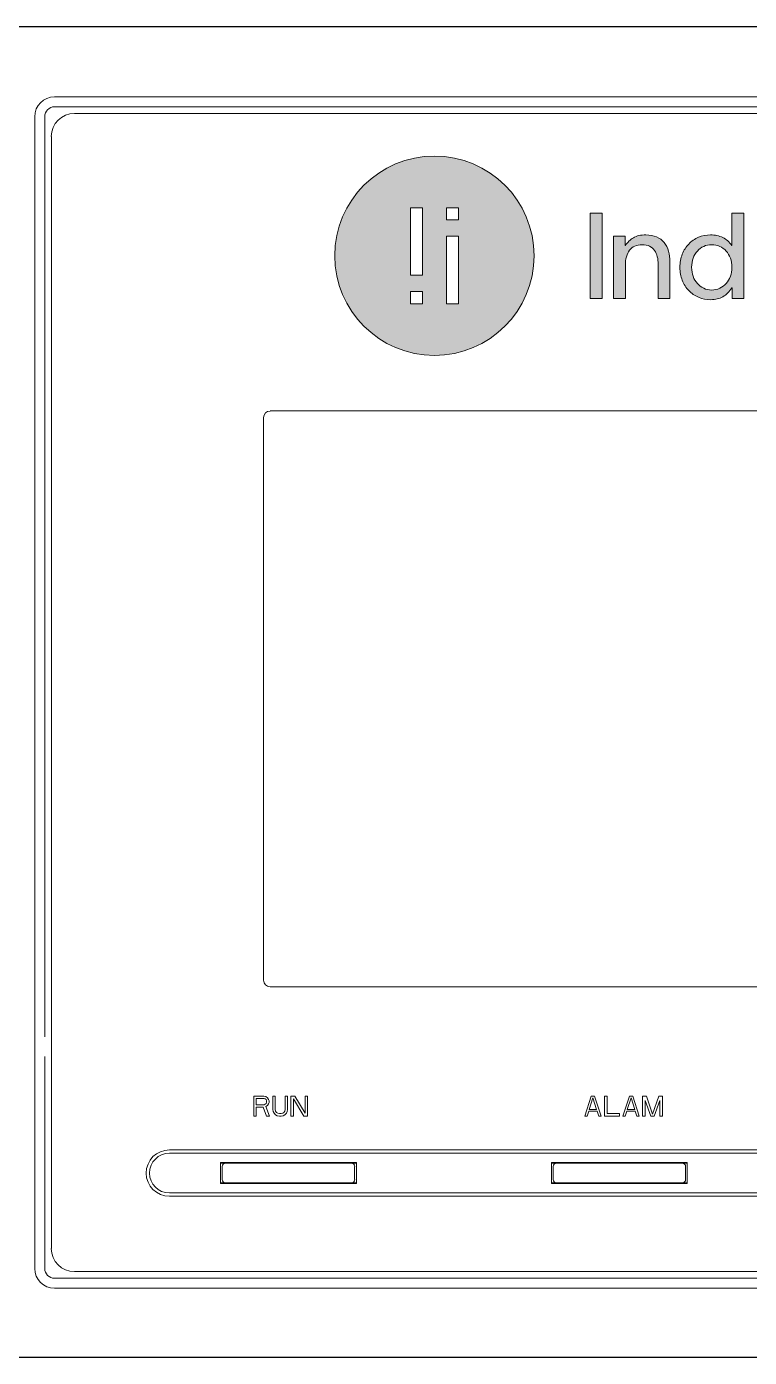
# Model space of a CAD drawing. Header units: millimetres. Extents: x 0 to 60, y -18 to 180.
# Drawn here: x 11.93 to 23.87, y 146.92 to 168.9 of the extents above; entities that cross this region are included whole.
import ezdxf

# ---------------------------------------------------------------- set-up
doc = ezdxf.new("R2010")
doc.units = ezdxf.units.MM
for name, color, linetype in [('4208-40004_0', 7, 'Continuous'), ('ACOT', 7, 'Continuous'), ('Capa 1', 7, 'Continuous'), ('UK-MIANBAN_0', 7, 'Continuous')]:
    doc.layers.add(name, color=color, linetype=linetype)

msp = doc.modelspace()

# ---------------------------------------------------------------- hatches: boundary and pattern name
at = {"lineweight": 5}
h = msp.add_hatch(color=7, dxfattribs=at)
h.dxf.hatch_style = 1
edge = h.paths.add_edge_path()
edge.add_spline(control_points=[(21.825, 164.782), (21.825, 164.877), (21.825, 164.953), (21.825, 164.953), (21.825, 165.062), (21.848, 165.146), (21.894, 165.207)], knot_values=[17, 17, 17, 17, 17.375023, 17.375023, 17.375023, 18.375023, 18.375023, 18.375023, 18.375023], degree=3, periodic=0)
edge.add_spline(control_points=[(21.894, 165.207), (21.94, 165.268), (22.01, 165.298), (22.102, 165.298)], knot_values=[16, 16, 16, 16, 17, 17, 17, 17], degree=3, periodic=0)
edge.add_spline(control_points=[(22.102, 165.298), (22.151, 165.298), (22.191, 165.29), (22.225, 165.273)], knot_values=[15, 15, 15, 15, 16, 16, 16, 16], degree=3, periodic=0)
edge.add_spline(control_points=[(22.225, 165.273), (22.258, 165.256), (22.285, 165.233), (22.306, 165.203)], knot_values=[14, 14, 14, 14, 15, 15, 15, 15], degree=3, periodic=0)
edge.add_spline(control_points=[(22.306, 165.203), (22.327, 165.174), (22.342, 165.14), (22.352, 165.1)], knot_values=[13, 13, 13, 13, 14, 14, 14, 14], degree=3, periodic=0)
edge.add_spline(control_points=[(22.352, 165.1), (22.362, 165.062), (22.367, 165.019), (22.367, 164.975)], knot_values=[12, 12, 12, 12, 13, 13, 13, 13], degree=3, periodic=0)
edge.add_spline(control_points=[(22.367, 164.975), (22.367, 164.975), (22.367, 164.412), (22.367, 164.412), (22.367, 164.412), (22.367, 164.412), (22.367, 164.412)], knot_values=[10.99999, 10.99999, 10.99999, 10.99999, 11.99999, 11.99999, 11.99999, 12, 12, 12, 12], degree=3, periodic=0)
edge.add_spline(control_points=[(22.367, 164.412), (22.367, 164.412), (22.56, 164.412), (22.56, 164.412)], knot_values=[10.00001, 10.00001, 10.00001, 10.00001, 10.99999, 10.99999, 10.99999, 10.99999], degree=3, periodic=0)
edge.add_spline(control_points=[(22.56, 164.412), (22.56, 164.412), (22.56, 165.014), (22.56, 165.014)], knot_values=[9.00001, 9.00001, 9.00001, 9.00001, 9.99999, 9.99999, 9.99999, 9.99999], degree=3, periodic=0)
edge.add_spline(control_points=[(22.56, 165.014), (22.56, 165.078), (22.553, 165.138), (22.537, 165.192)], knot_values=[8, 8, 8, 8, 9, 9, 9, 9], degree=3, periodic=0)
edge.add_spline(control_points=[(22.537, 165.192), (22.521, 165.247), (22.497, 165.295), (22.464, 165.334)], knot_values=[7, 7, 7, 7, 8, 8, 8, 8], degree=3, periodic=0)
edge.add_spline(control_points=[(22.464, 165.334), (22.432, 165.374), (22.39, 165.405), (22.34, 165.427)], knot_values=[6, 6, 6, 6, 7, 7, 7, 7], degree=3, periodic=0)
edge.add_spline(control_points=[(22.34, 165.427), (22.29, 165.449), (22.231, 165.461), (22.163, 165.461)], knot_values=[5, 5, 5, 5, 6, 6, 6, 6], degree=3, periodic=0)
edge.add_spline(control_points=[(22.163, 165.461), (22.08, 165.461), (22.011, 165.445), (21.957, 165.414)], knot_values=[4, 4, 4, 4, 5, 5, 5, 5], degree=3, periodic=0)
edge.add_spline(control_points=[(21.957, 165.414), (21.904, 165.382), (21.86, 165.339), (21.826, 165.285)], knot_values=[3, 3, 3, 3, 4, 4, 4, 4], degree=3, periodic=0)
edge.add_spline(control_points=[(21.82, 165.285), (21.82, 165.285), (21.82, 165.439), (21.82, 165.439), (21.82, 165.439), (21.82, 165.439), (21.82, 165.439)], knot_values=[0.99999, 0.99999, 0.99999, 0.99999, 1.99998, 1.99998, 1.99998, 1.99999, 1.99999, 1.99999, 1.99999], degree=3, periodic=0)
edge.add_spline(control_points=[(21.82, 165.439), (21.82, 165.439), (21.63, 165.439), (21.63, 165.439)], knot_values=[0.00001, 0.00001, 0.00001, 0.00001, 0.99999, 0.99999, 0.99999, 0.99999], degree=3, periodic=0)
edge.add_spline(control_points=[(21.63, 165.439), (21.63, 165.439), (21.63, 165.295), (21.63, 165.114)], knot_values=[20.624977, 20.624977, 20.624977, 20.624977, 21, 21, 21, 21], degree=3, periodic=0)
edge.add_spline(control_points=[(21.63, 165.114), (21.63, 164.933), (21.63, 164.717), (21.63, 164.572)], knot_values=[20.249985, 20.249985, 20.249985, 20.249985, 20.624977, 20.624977, 20.624977, 20.624977], degree=3, periodic=0)
edge.add_spline(control_points=[(21.63, 164.572), (21.63, 164.536), (21.63, 164.504), (21.63, 164.479)], knot_values=[20.156237, 20.156237, 20.156237, 20.156237, 20.249985, 20.249985, 20.249985, 20.249985], degree=3, periodic=0)
edge.add_spline(control_points=[(21.63, 164.479), (21.63, 164.454), (21.63, 164.434), (21.63, 164.423)], knot_values=[20.062489, 20.062489, 20.062489, 20.062489, 20.156237, 20.156237, 20.156237, 20.156237], degree=3, periodic=0)
edge.add_spline(control_points=[(21.63, 164.412), (21.63, 164.412), (21.63, 164.412), (21.63, 164.412), (21.63, 164.412), (21.63, 164.412), (21.63, 164.412)], knot_values=[19.998037, 19.998037, 19.998037, 19.998037, 20.000468, 20.000468, 20.000468, 20.002431, 20.002431, 20.002431, 20.002431], degree=3, periodic=0)
edge.add_spline(control_points=[(21.639, 164.412), (21.647, 164.412), (21.66, 164.412), (21.675, 164.412)], knot_values=[19.687496, 19.687496, 19.687496, 19.687496, 19.874992, 19.874992, 19.874992, 19.874992], degree=3, periodic=0)
edge.add_spline(control_points=[(21.675, 164.412), (21.691, 164.412), (21.709, 164.412), (21.727, 164.412)], knot_values=[19.5, 19.5, 19.5, 19.5, 19.687496, 19.687496, 19.687496, 19.687496], degree=3, periodic=0)
edge.add_spline(control_points=[(21.727, 164.412), (21.746, 164.412), (21.764, 164.412), (21.78, 164.412)], knot_values=[19.312504, 19.312504, 19.312504, 19.312504, 19.5, 19.5, 19.5, 19.5], degree=3, periodic=0)
edge.add_spline(control_points=[(21.78, 164.412), (21.795, 164.412), (21.808, 164.412), (21.816, 164.412)], knot_values=[19.125007, 19.125007, 19.125007, 19.125007, 19.312504, 19.312504, 19.312504, 19.312504], degree=3, periodic=0)
edge.add_spline(control_points=[(21.825, 164.412), (21.825, 164.412), (21.825, 164.412), (21.825, 164.412), (21.825, 164.412), (21.825, 164.412), (21.825, 164.412)], knot_values=[18.999033, 18.999033, 18.999033, 18.999033, 19.003926, 19.003926, 19.003926, 19.004893, 19.004893, 19.004893, 19.004893], degree=3, periodic=0)
edge.add_spline(control_points=[(21.825, 164.418), (21.825, 164.424), (21.825, 164.434), (21.825, 164.447)], knot_values=[18.843763, 18.843763, 18.843763, 18.843763, 18.937511, 18.937511, 18.937511, 18.937511], degree=3, periodic=0)
edge.add_spline(control_points=[(21.825, 164.447), (21.825, 164.46), (21.825, 164.477), (21.825, 164.496)], knot_values=[18.750015, 18.750015, 18.750015, 18.750015, 18.843763, 18.843763, 18.843763, 18.843763], degree=3, periodic=0)
edge.add_spline(control_points=[(21.825, 164.496), (21.825, 164.572), (21.825, 164.687), (21.825, 164.782)], knot_values=[18.375023, 18.375023, 18.375023, 18.375023, 18.750015, 18.750015, 18.750015, 18.750015], degree=3, periodic=0)
at = {"layer": 'ACOT', "lineweight": 5}
h = msp.add_hatch(color=7, dxfattribs=at)
h.dxf.hatch_style = 1
edge = h.paths.add_edge_path()
edge.add_spline(control_points=[(18.67, 166.763), (17.76, 166.763), (17.023, 166.026), (17.023, 165.116), (17.023, 164.207), (17.76, 163.47), (18.67, 163.47), (19.579, 163.47), (20.317, 164.207), (20.317, 165.116), (20.317, 166.026), (19.579, 166.763), (18.67, 166.763)], knot_values=[0, 0, 0, 0, 1, 1, 1, 2, 2, 2, 3, 3, 3, 4, 4, 4, 4], degree=3, periodic=0)
h.paths.add_polyline_path([(19.069, 165.708), (18.869, 165.708), (18.869, 165.908), (19.069, 165.908)], flags=16)
h.paths.add_polyline_path([(19.069, 164.324), (18.869, 164.324), (18.869, 165.439), (19.069, 165.439)], flags=16)
h.paths.add_polyline_path([(18.471, 164.793), (18.272, 164.793), (18.272, 165.908), (18.471, 165.908)], flags=16)
h.paths.add_polyline_path([(18.471, 164.324), (18.272, 164.324), (18.272, 164.524), (18.471, 164.524)], flags=16)
h = msp.add_hatch(color=7, dxfattribs=at)
h.dxf.hatch_style = 1
h.paths.add_polyline_path([(21.441, 165.821), (21.242, 165.821), (21.242, 164.412), (21.441, 164.412)])
h = msp.add_hatch(color=7, dxfattribs=at)
h.dxf.hatch_style = 1
edge = h.paths.add_edge_path()
edge.add_spline(control_points=[(23.78, 164.412), (23.78, 164.412), (23.78, 165.821), (23.78, 165.821)], knot_values=[16, 16, 16, 16, 17, 17, 17, 17], degree=3, periodic=0)
edge.add_spline(control_points=[(23.78, 165.821), (23.78, 165.821), (23.586, 165.821), (23.586, 165.821)], knot_values=[15.00001, 15.00001, 15.00001, 15.00001, 16, 16, 16, 16], degree=3, periodic=0)
edge.add_spline(control_points=[(23.586, 165.821), (23.586, 165.821), (23.586, 165.375), (23.586, 165.296)], knot_values=[14.088223, 14.088223, 14.088223, 14.088223, 14.99999, 14.99999, 14.99999, 14.99999], degree=3, periodic=0)
edge.add_spline(control_points=[(23.586, 165.296), (23.586, 165.288), (23.586, 165.284), (23.586, 165.284)], knot_values=[14.00001, 14.00001, 14.00001, 14.00001, 14.088223, 14.088223, 14.088223, 14.088223], degree=3, periodic=0)
edge.add_line((23.586, 165.284), (23.58, 165.284))
edge.add_spline(control_points=[(23.58, 165.284), (23.543, 165.343), (23.493, 165.387), (23.433, 165.417)], knot_values=[12, 12, 12, 12, 13, 13, 13, 13], degree=3, periodic=0)
edge.add_spline(control_points=[(23.433, 165.417), (23.372, 165.446), (23.305, 165.461), (23.232, 165.461)], knot_values=[11, 11, 11, 11, 12, 12, 12, 12], degree=3, periodic=0)
edge.add_spline(control_points=[(23.232, 165.461), (23.16, 165.461), (23.093, 165.447), (23.031, 165.421)], knot_values=[10, 10, 10, 10, 11, 11, 11, 11], degree=3, periodic=0)
edge.add_spline(control_points=[(23.031, 165.421), (22.969, 165.394), (22.916, 165.357), (22.871, 165.31)], knot_values=[9, 9, 9, 9, 10, 10, 10, 10], degree=3, periodic=0)
edge.add_spline(control_points=[(22.871, 165.31), (22.826, 165.263), (22.79, 165.207), (22.764, 165.142)], knot_values=[8, 8, 8, 8, 9, 9, 9, 9], degree=3, periodic=0)
edge.add_spline(control_points=[(22.764, 165.142), (22.738, 165.076), (22.725, 165.004), (22.725, 164.926)], knot_values=[7, 7, 7, 7, 8, 8, 8, 8], degree=3, periodic=0)
edge.add_spline(control_points=[(22.725, 164.926), (22.725, 164.848), (22.738, 164.776), (22.764, 164.71)], knot_values=[6, 6, 6, 6, 7, 7, 7, 7], degree=3, periodic=0)
edge.add_spline(control_points=[(22.764, 164.71), (22.79, 164.644), (22.826, 164.587), (22.872, 164.541)], knot_values=[5, 5, 5, 5, 6, 6, 6, 6], degree=3, periodic=0)
edge.add_spline(control_points=[(22.872, 164.541), (22.917, 164.494), (22.971, 164.457), (23.033, 164.43)], knot_values=[4, 4, 4, 4, 5, 5, 5, 5], degree=3, periodic=0)
edge.add_spline(control_points=[(23.033, 164.43), (23.095, 164.403), (23.162, 164.39), (23.234, 164.39)], knot_values=[3, 3, 3, 3, 4, 4, 4, 4], degree=3, periodic=0)
edge.add_spline(control_points=[(23.234, 164.39), (23.312, 164.39), (23.379, 164.406), (23.435, 164.439)], knot_values=[2, 2, 2, 2, 3, 3, 3, 3], degree=3, periodic=0)
edge.add_spline(control_points=[(23.435, 164.439), (23.492, 164.471), (23.54, 164.52), (23.583, 164.585)], knot_values=[1, 1, 1, 1, 2, 2, 2, 2], degree=3, periodic=0)
edge.add_line((23.583, 164.585), (23.588, 164.585))
edge.add_line((23.588, 164.585), (23.588, 164.5))
edge.add_spline(control_points=[(23.588, 164.538), (23.588, 164.487), (23.588, 164.412), (23.588, 164.412)], knot_values=[18.000018, 18.000018, 18.000018, 18.000018, 18.65736, 18.65736, 18.65736, 18.65736], degree=3, periodic=0)
edge.add_spline(control_points=[(23.588, 164.412), (23.588, 164.412), (23.78, 164.412), (23.78, 164.412)], knot_values=[17, 17, 17, 17, 17.999982, 17.999982, 17.999982, 17.999982], degree=3, periodic=0)
edge = h.paths.add_edge_path(flags=16)
edge.add_spline(control_points=[(23.561, 165.076), (23.578, 165.031), (23.586, 164.981), (23.586, 164.926), (23.586, 164.871), (23.578, 164.821), (23.561, 164.776)], knot_values=[3, 3, 3, 3, 4, 4, 4, 5, 5, 5, 5], degree=3, periodic=0)
edge.add_spline(control_points=[(23.561, 164.776), (23.544, 164.73), (23.52, 164.69), (23.49, 164.657)], knot_values=[2, 2, 2, 2, 3, 3, 3, 3], degree=3, periodic=0)
edge.add_spline(control_points=[(23.49, 164.657), (23.46, 164.624), (23.425, 164.598), (23.384, 164.579)], knot_values=[1, 1, 1, 1, 2, 2, 2, 2], degree=3, periodic=0)
edge.add_spline(control_points=[(23.384, 164.579), (23.344, 164.56), (23.3, 164.55), (23.251, 164.55)], knot_values=[0, 0, 0, 0, 1, 1, 1, 1], degree=3, periodic=0)
edge.add_spline(control_points=[(23.251, 164.55), (23.204, 164.55), (23.16, 164.56), (23.119, 164.579)], knot_values=[15, 15, 15, 15, 16, 16, 16, 16], degree=3, periodic=0)
edge.add_spline(control_points=[(23.119, 164.579), (23.078, 164.598), (23.043, 164.624), (23.014, 164.657)], knot_values=[14, 14, 14, 14, 15, 15, 15, 15], degree=3, periodic=0)
edge.add_spline(control_points=[(23.014, 164.657), (22.984, 164.69), (22.961, 164.73), (22.944, 164.776)], knot_values=[13, 13, 13, 13, 14, 14, 14, 14], degree=3, periodic=0)
edge.add_spline(control_points=[(22.944, 164.776), (22.928, 164.821), (22.919, 164.871), (22.919, 164.926), (22.919, 164.981), (22.928, 165.031), (22.944, 165.076)], knot_values=[11, 11, 11, 11, 12, 12, 12, 13, 13, 13, 13], degree=3, periodic=0)
edge.add_spline(control_points=[(22.944, 165.076), (22.961, 165.121), (22.984, 165.16), (23.014, 165.193)], knot_values=[10, 10, 10, 10, 11, 11, 11, 11], degree=3, periodic=0)
edge.add_spline(control_points=[(23.014, 165.193), (23.043, 165.227), (23.078, 165.252), (23.119, 165.271)], knot_values=[9, 9, 9, 9, 10, 10, 10, 10], degree=3, periodic=0)
edge.add_spline(control_points=[(23.119, 165.271), (23.16, 165.289), (23.204, 165.298), (23.251, 165.298)], knot_values=[8, 8, 8, 8, 9, 9, 9, 9], degree=3, periodic=0)
edge.add_spline(control_points=[(23.251, 165.298), (23.3, 165.298), (23.344, 165.289), (23.384, 165.271)], knot_values=[7, 7, 7, 7, 8, 8, 8, 8], degree=3, periodic=0)
edge.add_spline(control_points=[(23.384, 165.271), (23.425, 165.252), (23.46, 165.227), (23.49, 165.193)], knot_values=[6, 6, 6, 6, 7, 7, 7, 7], degree=3, periodic=0)
edge.add_spline(control_points=[(23.49, 165.193), (23.52, 165.16), (23.544, 165.121), (23.561, 165.076)], knot_values=[5, 5, 5, 5, 6, 6, 6, 6], degree=3, periodic=0)

# ---------------------------------------------------------------- linework, layer by layer
at = {"lineweight": 5}
for p, q in [((13.961, 167.468), (12.723, 167.468)), ((13.961, 167.468), (12.723, 167.468)), ((47.259, 167.468), (13.961, 167.468)), ((47.259, 167.468), (13.961, 167.468)), ((12.341, 167.085), (12.341, 148.715)), ((12.341, 167.085), (12.341, 148.715)), ((12.723, 148.332), (13.961, 148.332)), ((12.723, 148.332), (13.961, 148.332)), ((13.961, 148.332), (47.259, 148.332)), ((13.961, 148.332), (47.259, 148.332))]:
    msp.add_line(p, q, dxfattribs=at)
at = {"color": 255, "lineweight": 5}
for p, q in [((13.961, 167.468), (12.723, 167.468)), ((47.259, 167.468), (13.961, 167.468)), ((12.341, 167.085), (12.341, 148.715)), ((12.723, 148.332), (13.961, 148.332)), ((13.961, 148.332), (47.259, 148.332))]:
    msp.add_line(p, q, dxfattribs=at)
msp.add_lwpolyline([(10.947, 168.902), (49.328, 168.902), (49.328, 146.915), (10.947, 146.915)], close=True)
at = {"lineweight": 5}
for centre, start, end in [((12.723, 167.085), 90, 180), ((12.723, 167.085), 90, 180), ((12.723, 148.715), 180, 270), ((12.723, 148.715), 180, 270)]:
    msp.add_arc(centre, 0.383, start, end, dxfattribs=at)
at = {"color": 255, "lineweight": 5}
msp.add_arc((12.723, 167.085), 0.383, 90, 180, dxfattribs=at)
at = {"layer": '4208-40004_0', "color": 7, "linetype": 'Continuous', "lineweight": 5}
for p, q in [((17.38, 150.125), (15.138, 150.125)), ((15.165, 150.07), (15.165, 149.852)), ((17.352, 149.852), (17.352, 150.07)), ((22.847, 150.125), (20.606, 150.125)), ((20.633, 150.07), (20.633, 149.852)), ((22.82, 149.852), (22.82, 150.07)), ((15.138, 149.797), (17.38, 149.797)), ((20.606, 149.797), (22.847, 149.797))]:
    msp.add_line(p, q, dxfattribs=at)
for centre, start, end in [((15.22, 150.07), 90, 180), ((17.298, 150.07), 0, 90), ((20.688, 150.07), 90, 180), ((22.765, 150.07), 0, 90), ((15.22, 149.852), 180, 270), ((17.298, 149.852), 270, 0), ((20.688, 149.852), 180, 270), ((22.765, 149.852), 270, 0)]:
    msp.add_arc(centre, 0.0547, start, end, dxfattribs=at)
at = {"layer": 'ACOT', "color": 7, "lineweight": 5}
for p, q in [((23.586, 165.284), (23.58, 165.284)), ((23.586, 165.284), (23.586, 165.307)), ((23.588, 164.585), (23.583, 164.585)), ((23.588, 164.585), (23.588, 164.5))]:
    msp.add_line(p, q, dxfattribs=at)
at = {"layer": 'Capa 1', "color": 7, "lineweight": 5}
for points in [[(18.471, 164.793), (18.272, 164.793), (18.272, 165.908), (18.471, 165.908), (18.471, 164.793)], [(19.069, 165.708), (18.869, 165.708), (18.869, 165.908), (19.069, 165.908), (19.069, 165.708)], [(21.242, 165.821), (21.441, 165.821), (21.441, 164.412), (21.242, 164.412), (21.242, 165.821)], [(19.069, 164.324), (18.869, 164.324), (18.869, 165.439), (19.069, 165.439), (19.069, 164.324)], [(18.471, 164.324), (18.272, 164.324), (18.272, 164.524), (18.471, 164.524), (18.471, 164.324)]]:
    msp.add_lwpolyline(points, dxfattribs=at)
for points, knots in [([(18.67, 166.763), (17.76, 166.763), (17.023, 166.026), (17.023, 165.116), (17.023, 164.207), (17.76, 163.47), (18.67, 163.47), (19.579, 163.47), (20.317, 164.207), (20.317, 165.116), (20.317, 166.026), (19.579, 166.763), (18.67, 166.763)], [0, 0, 0, 0, 1, 1, 1, 2, 2, 2, 3, 3, 3, 4, 4, 4, 4]), ([(21.63, 165.439), (21.63, 165.439), (21.82, 165.439), (21.82, 165.439), (21.82, 165.439), (21.82, 165.285), (21.82, 165.285), (21.82, 165.285), (21.826, 165.285), (21.826, 165.285), (21.86, 165.339), (21.904, 165.382), (21.957, 165.414), (22.011, 165.445), (22.08, 165.461), (22.163, 165.461), (22.231, 165.461), (22.29, 165.449), (22.34, 165.427), (22.39, 165.405), (22.432, 165.374), (22.464, 165.334), (22.497, 165.295), (22.521, 165.247), (22.537, 165.192), (22.553, 165.138), (22.56, 165.078), (22.56, 165.014), (22.56, 165.014), (22.56, 164.412), (22.56, 164.412), (22.56, 164.412), (22.367, 164.412), (22.367, 164.412), (22.367, 164.412), (22.367, 164.975), (22.367, 164.975), (22.367, 165.019), (22.362, 165.062), (22.352, 165.1), (22.342, 165.14), (22.327, 165.174), (22.306, 165.203), (22.285, 165.233), (22.258, 165.256), (22.225, 165.273), (22.191, 165.29), (22.151, 165.298), (22.102, 165.298), (22.01, 165.298), (21.94, 165.268), (21.894, 165.207), (21.848, 165.146), (21.825, 165.062), (21.825, 164.953), (21.825, 164.953), (21.825, 164.412), (21.825, 164.412), (21.825, 164.412), (21.63, 164.412), (21.63, 164.412), (21.63, 164.412), (21.63, 165.439), (21.63, 165.439)], [0, 0, 0, 0, 1, 1, 1, 2, 2, 2, 3, 3, 3, 4, 4, 4, 5, 5, 5, 6, 6, 6, 7, 7, 7, 8, 8, 8, 9, 9, 9, 10, 10, 10, 11, 11, 11, 12, 12, 12, 13, 13, 13, 14, 14, 14, 15, 15, 15, 16, 16, 16, 17, 17, 17, 18, 18, 18, 19, 19, 19, 20, 20, 20, 21, 21, 21, 21]), ([(23.031, 165.421), (23.093, 165.447), (23.16, 165.461), (23.232, 165.461), (23.305, 165.461), (23.372, 165.446), (23.433, 165.417)], [10, 10, 10, 10, 11, 11, 11, 12, 12, 12, 12]), ([(22.764, 164.71), (22.738, 164.776), (22.725, 164.848), (22.725, 164.926), (22.725, 165.004), (22.738, 165.076), (22.764, 165.142)], [6, 6, 6, 6, 7, 7, 7, 8, 8, 8, 8]), ([(23.384, 165.271), (23.344, 165.289), (23.3, 165.298), (23.251, 165.298), (23.204, 165.298), (23.16, 165.289), (23.119, 165.271)], [7, 7, 7, 7, 8, 8, 8, 9, 9, 9, 9]), ([(22.944, 165.076), (22.928, 165.031), (22.919, 164.981), (22.919, 164.926), (22.919, 164.871), (22.928, 164.821), (22.944, 164.776)], [11, 11, 11, 11, 12, 12, 12, 13, 13, 13, 13]), ([(23.561, 164.776), (23.578, 164.821), (23.586, 164.871), (23.586, 164.926), (23.586, 164.981), (23.578, 165.031), (23.561, 165.076)], [3, 3, 3, 3, 4, 4, 4, 5, 5, 5, 5]), ([(23.435, 164.439), (23.379, 164.406), (23.312, 164.39), (23.234, 164.39), (23.162, 164.39), (23.095, 164.403), (23.033, 164.43)], [2, 2, 2, 2, 3, 3, 3, 4, 4, 4, 4])]:
    msp.add_open_spline(points, degree=3, knots=knots, dxfattribs=at)
for points in [[(23.586, 165.284), (23.586, 165.284), (23.586, 165.821), (23.586, 165.821)], [(23.586, 165.821), (23.586, 165.821), (23.78, 165.821), (23.78, 165.821)], [(23.78, 165.821), (23.78, 165.821), (23.78, 164.412), (23.78, 164.412)], [(22.871, 165.31), (22.916, 165.357), (22.969, 165.394), (23.031, 165.421)], [(23.433, 165.417), (23.493, 165.387), (23.543, 165.343), (23.58, 165.284)], [(22.764, 165.142), (22.79, 165.207), (22.826, 165.263), (22.871, 165.31)], [(23.014, 165.193), (22.984, 165.16), (22.961, 165.121), (22.944, 165.076)], [(23.119, 165.271), (23.078, 165.252), (23.043, 165.227), (23.014, 165.193)], [(23.49, 165.193), (23.46, 165.227), (23.425, 165.252), (23.384, 165.271)], [(23.561, 165.076), (23.544, 165.121), (23.52, 165.16), (23.49, 165.193)], [(23.58, 165.284), (23.58, 165.284), (23.586, 165.284), (23.586, 165.284)], [(22.872, 164.541), (22.826, 164.587), (22.79, 164.644), (22.764, 164.71)], [(22.944, 164.776), (22.961, 164.73), (22.984, 164.69), (23.014, 164.657)], [(23.49, 164.657), (23.52, 164.69), (23.544, 164.73), (23.561, 164.776)], [(23.033, 164.43), (22.971, 164.457), (22.917, 164.494), (22.872, 164.541)], [(23.014, 164.657), (23.043, 164.624), (23.078, 164.598), (23.119, 164.579)], [(23.119, 164.579), (23.16, 164.56), (23.204, 164.55), (23.251, 164.55)], [(23.251, 164.55), (23.3, 164.55), (23.344, 164.56), (23.384, 164.579)], [(23.384, 164.579), (23.425, 164.598), (23.46, 164.624), (23.49, 164.657)], [(23.583, 164.585), (23.54, 164.52), (23.492, 164.471), (23.435, 164.439)], [(23.588, 164.585), (23.588, 164.585), (23.583, 164.585), (23.583, 164.585)], [(23.588, 164.412), (23.588, 164.412), (23.588, 164.585), (23.588, 164.585)], [(23.78, 164.412), (23.78, 164.412), (23.588, 164.412), (23.588, 164.412)]]:
    msp.add_open_spline(points, degree=3, dxfattribs=at)
at = {"layer": 'UK-MIANBAN_0', "color": 7, "linetype": 'Continuous', "lineweight": 5}
for p, q in [((13.961, 167.741), (12.395, 167.741)), ((13.961, 167.577), (12.395, 167.577)), ((47.587, 167.741), (13.961, 167.741)), ((47.587, 167.577), (13.961, 167.577)), ((12.067, 148.386), (12.067, 167.413)), ((12.231, 167.413), (12.231, 152.214)), ((32.687, 162.552), (15.956, 162.552)), ((15.847, 162.442), (15.847, 153.148)), ((15.956, 153.038), (32.687, 153.038)), ((12.231, 151.886), (12.231, 148.386)), ((15.685, 151.229), (15.685, 150.901)), ((15.849, 151.229), (15.685, 151.229)), ((15.726, 151.195), (15.726, 151.09)), ((15.856, 151.195), (15.726, 151.195)), ((15.726, 151.09), (15.856, 151.09)), ((15.726, 150.901), (15.726, 151.048)), ((15.726, 151.048), (15.842, 151.048)), ((15.842, 151.048), (15.897, 150.901)), ((15.883, 151.223), (15.849, 151.229)), ((15.876, 151.188), (15.856, 151.195)), ((15.856, 151.09), (15.876, 151.097)), ((15.89, 151.174), (15.876, 151.188)), ((15.876, 151.097), (15.89, 151.111)), ((15.91, 151.202), (15.883, 151.223)), ((15.883, 151.062), (15.91, 151.076)), ((15.945, 150.901), (15.883, 151.062)), ((15.897, 151.153), (15.89, 151.174)), ((15.89, 151.111), (15.897, 151.132)), ((15.897, 151.132), (15.897, 151.153)), ((15.931, 151.174), (15.91, 151.202)), ((15.91, 151.076), (15.931, 151.104)), ((15.938, 151.153), (15.931, 151.174)), ((15.931, 151.104), (15.938, 151.125)), ((15.938, 151.125), (15.938, 151.153)), ((15.999, 151.229), (15.999, 151.013)), ((16.04, 151.229), (15.999, 151.229)), ((16.04, 151.013), (16.04, 151.229)), ((16.204, 151.229), (16.204, 151.013)), ((16.245, 151.229), (16.204, 151.229)), ((16.245, 151.013), (16.245, 151.229)), ((16.3, 150.901), (16.3, 151.229)), ((16.3, 151.229), (16.361, 151.229)), ((16.341, 151.188), (16.341, 150.901)), ((16.512, 150.901), (16.341, 151.188)), ((16.361, 151.229), (16.532, 150.95)), ((16.532, 150.95), (16.532, 151.229)), ((16.532, 151.229), (16.573, 151.229)), ((16.573, 151.229), (16.573, 150.901)), ((21.152, 150.901), (21.262, 151.229)), ((21.227, 151.013), (21.289, 151.202)), ((21.262, 151.229), (21.316, 151.229)), ((21.289, 151.202), (21.35, 151.013)), ((21.316, 151.229), (21.426, 150.901)), ((21.48, 150.901), (21.48, 151.229)), ((21.48, 151.229), (21.521, 151.229)), ((21.521, 151.229), (21.521, 150.943)), ((21.781, 150.901), (21.89, 151.229)), ((21.856, 151.013), (21.918, 151.202)), ((21.89, 151.229), (21.945, 151.229)), ((21.918, 151.202), (21.979, 151.013)), ((21.945, 151.229), (22.054, 150.901)), ((22.109, 150.901), (22.109, 151.229)), ((22.109, 151.229), (22.171, 151.229)), ((22.15, 151.16), (22.15, 150.901)), ((22.246, 150.901), (22.15, 151.16)), ((22.171, 151.229), (22.273, 150.936)), ((22.273, 150.936), (22.376, 151.229)), ((22.396, 151.16), (22.3, 150.901)), ((22.376, 151.229), (22.437, 151.229)), ((22.396, 150.901), (22.396, 151.16)), ((22.437, 151.229), (22.437, 150.901)), ((15.685, 150.901), (15.726, 150.901)), ((15.897, 150.901), (15.945, 150.901)), ((15.999, 151.013), (16.006, 150.978)), ((16.006, 150.978), (16.02, 150.95)), ((16.02, 150.95), (16.047, 150.922)), ((16.047, 150.985), (16.04, 151.013)), ((16.061, 150.964), (16.047, 150.985)), ((16.047, 150.922), (16.074, 150.908)), ((16.081, 150.95), (16.061, 150.964)), ((16.074, 150.908), (16.109, 150.901)), ((16.109, 150.943), (16.081, 150.95)), ((16.136, 150.943), (16.109, 150.943)), ((16.109, 150.901), (16.136, 150.901)), ((16.163, 150.95), (16.136, 150.943)), ((16.136, 150.901), (16.17, 150.908)), ((16.184, 150.964), (16.163, 150.95)), ((16.17, 150.908), (16.197, 150.922)), ((16.197, 150.985), (16.184, 150.964)), ((16.204, 151.013), (16.197, 150.985)), ((16.197, 150.922), (16.225, 150.95)), ((16.225, 150.95), (16.238, 150.978)), ((16.238, 150.978), (16.245, 151.013)), ((16.341, 150.901), (16.3, 150.901)), ((16.573, 150.901), (16.512, 150.901)), ((21.193, 150.901), (21.152, 150.901)), ((21.221, 150.985), (21.193, 150.901)), ((21.357, 150.985), (21.221, 150.985)), ((21.35, 151.013), (21.227, 151.013)), ((21.385, 150.901), (21.357, 150.985)), ((21.426, 150.901), (21.385, 150.901)), ((21.726, 150.901), (21.48, 150.901)), ((21.521, 150.943), (21.726, 150.943)), ((21.726, 150.943), (21.726, 150.901)), ((21.822, 150.901), (21.781, 150.901)), ((21.849, 150.985), (21.822, 150.901)), ((21.986, 150.985), (21.849, 150.985)), ((21.979, 151.013), (21.856, 151.013)), ((22.013, 150.901), (21.986, 150.985)), ((22.054, 150.901), (22.013, 150.901)), ((22.15, 150.901), (22.109, 150.901)), ((22.3, 150.901), (22.246, 150.901)), ((22.437, 150.901), (22.396, 150.901)), ((14.291, 150.344), (34.411, 150.344)), ((14.291, 150.289), (34.411, 150.289)), ((15.138, 150.136), (15.138, 149.786)), ((17.38, 150.136), (15.138, 150.136)), ((17.38, 149.786), (17.38, 150.136)), ((20.606, 150.136), (20.606, 149.786)), ((22.847, 150.136), (20.606, 150.136)), ((22.847, 149.786), (22.847, 150.136)), ((15.138, 149.786), (17.38, 149.786)), ((20.606, 149.786), (22.847, 149.786)), ((34.411, 149.633), (14.291, 149.633)), ((34.411, 149.578), (14.291, 149.578)), ((12.395, 148.222), (13.961, 148.222)), ((13.961, 148.222), (47.587, 148.222)), ((12.395, 148.058), (13.961, 148.058)), ((13.961, 148.058), (47.587, 148.058))]:
    msp.add_line(p, q, dxfattribs=at)
for centre, radius, start, end in [((12.395, 167.413), 0.328, 90, 180), ((12.395, 167.413), 0.164, 90, 180), ((15.956, 162.442), 0.109, 90, 180), ((15.956, 153.148), 0.109, 180, 270), ((14.291, 149.961), 0.383, 90, 270), ((14.291, 149.961), 0.328, 90, 270), ((12.395, 148.386), 0.328, 180, 270), ((12.395, 148.386), 0.164, 180, 270)]:
    msp.add_arc(centre, radius, start, end, dxfattribs=at)

doc.saveas('drawing.dxf')
